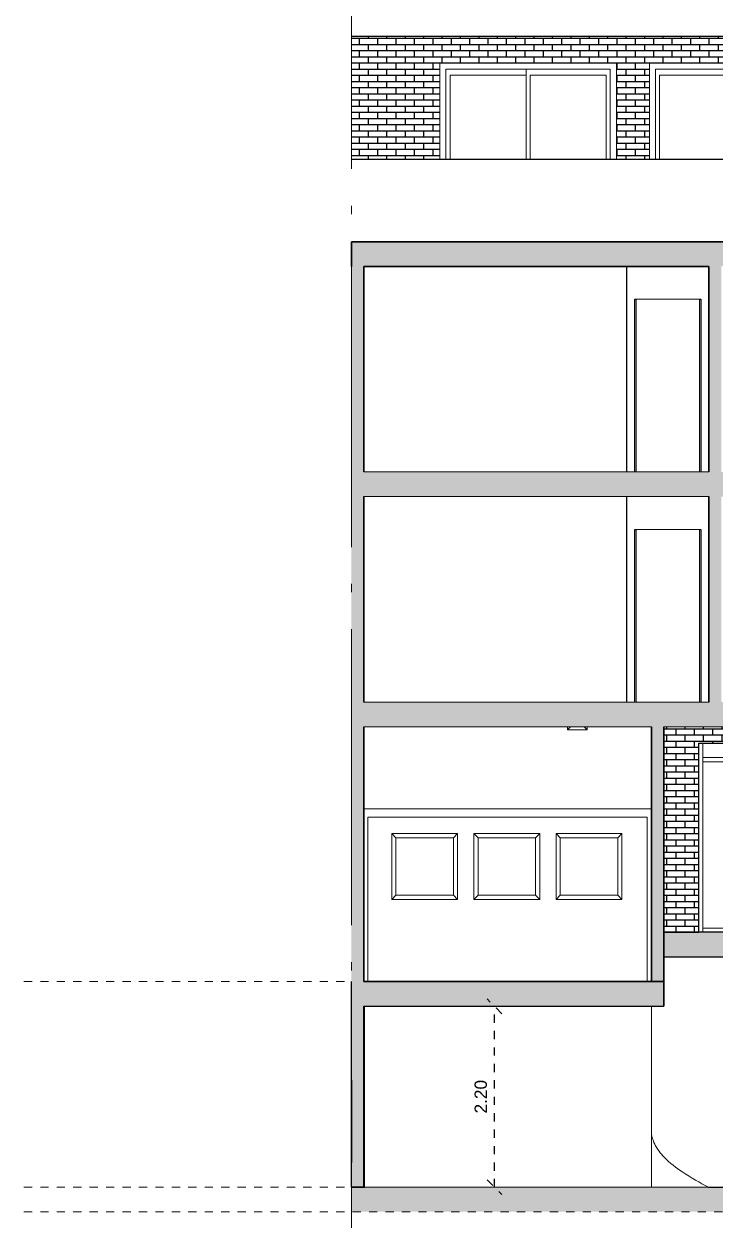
# Model space of a CAD drawing. Header units: metres. Extents: x 42 to 294, y -52 to 32.
# Drawn here: x 212.04 to 220.45, y -44.33 to -29.78 of the extents above; entities that cross this region are included whole.
import ezdxf

# ---------------------------------------------------------------- set-up
doc = ezdxf.new("R2010")
doc.units = ezdxf.units.M
doc.header["$LTSCALE"] = 0.15
doc.linetypes.add('ACAD_ISO04W100', pattern=[30, 24, -3, 0, -3])
doc.linetypes.add('Trazo punto', pattern=[0.015875, 0.00635, -0.004763, 0, -0.004763])
doc.layers.get('0').update_dxf_attribs({"lineweight": 20})
for name, color, linetype, lineweight in [('A-DOORSYM', 1, 'Continuous', 9), ('A-FLORLEM', 6, 'Continuous', 9), ('A-FLOROTM', 6, 'Continuous', 13), ('A-FLORSTM', 2, 'Continuous', 9), ('A-ROOFOTM', 4, 'Continuous', 9), ('A-WALL', 2, 'Continuous', 30), ('A-WALLCWM', 6, 'Continuous', 9), ('P-SANRFIM', 6, 'Continuous', 9), ('S-GRIDIDM', 1, 'Continuous', 20)]:
    doc.layers.add(name, color=color, linetype=linetype, lineweight=lineweight)
doc.layers.add('MUROS', color=11, linetype='Continuous')
doc.styles.get("Standard").update_dxf_attribs({"font": 'arial.ttf', "height": 0.15})
doc.dimstyles.new('Copy of Annotative', dxfattribs={"dimtxt": 0.15, "dimasz": 0.18, "dimexe": 0.18, "dimexo": 0.0625, "dimgap": 0.09, "dimtad": 1, "dimzin": 0, "dimdsep": 46, "dimtxsty": 'Standard', "dimblk": 'OBLIQUE', "dimcen": 0.09, "dimse1": 1, "dimse2": 1, "dimadec": 0, "dimazin": 0, "dimtfac": 1, "dimtofl": 0, "dimtmove": 0, "dimatfit": 3, "dimfxl": 1, "dimtolj": 1, "dimtzin": 0, "dimarcsym": 0})
pattern_1 = [(180, (228.321105, -32.42884), (-9e-18, -0.075), []), (270, (228.3211, -32.42884), (0.112, -0.075), [0.075, -0.075])]

# ---------------------------------------------------------------- blocks, each defined once
blk = doc.blocks.new('Puerta de 1 hoja - 80 x 210 cm-52-Corte AA')
at = {"layer": 'A-DOORSYM'}
for p, q in [((6.509, 5.5), (6.524, 5.5)), ((6.509, 3.4), (6.509, 5.5)), ((6.524, 5.5), (7.294, 5.5)), ((6.524, 3.4), (6.524, 5.5)), ((7.294, 3.4), (7.294, 5.5)), ((7.294, 5.5), (7.309, 5.5)), ((7.309, 5.5), (7.309, 3.4))]:
    blk.add_line(p, q, dxfattribs=at)
blk = doc.blocks.new('Deslizante-2 Paneles - 2000 x 2100mm-73-Corte AA')
at = {"layer": 'A-DOORSYM'}
for p, q in [((6.284, 11.175), (4.134, 11.175)), ((4.134, 11.175), (4.134, 10)), ((4.209, 10), (4.209, 11.1)), ((4.209, 11.1), (6.209, 11.1)), ((5.183, 11.1), (5.183, 10)), ((6.209, 11.1), (6.209, 10)), ((6.284, 10), (6.284, 11.175)), ((4.259, 10), (4.259, 11.025)), ((4.259, 11.025), (5.183, 11.025)), ((5.233, 11.025), (6.159, 11.025)), ((5.233, 10), (5.233, 11.025)), ((6.159, 11.025), (6.159, 10))]:
    blk.add_line(p, q, dxfattribs=at)
blk = doc.blocks.new('Deslizante-2 Paneles - 2000 x 2100mm-74-Corte AA')
at = {"layer": 'A-DOORSYM'}
for p, q in [((8.834, 11.175), (6.684, 11.175)), ((6.684, 11.175), (6.684, 10)), ((6.759, 10), (6.759, 11.1)), ((6.759, 11.1), (8.759, 11.1)), ((7.784, 10), (7.784, 11.1)), ((8.759, 11.1), (8.759, 10)), ((8.834, 10), (8.834, 11.175)), ((6.809, 10), (6.809, 11.025)), ((6.809, 11.025), (7.734, 11.025)), ((7.734, 11.025), (7.734, 10)), ((7.784, 11.025), (8.709, 11.025)), ((8.709, 11.025), (8.709, 10))]:
    blk.add_line(p, q, dxfattribs=at)
blk = doc.blocks.new('Montante rectangular - Montante rectangular - 5x10 cm Aluminio-158-Corte AA')
at = {"layer": 'A-WALLCWM'}
blk.add_line((7.334, 2.7), (7.334, 2.9), dxfattribs=at)
blk = doc.blocks.new('Montante rectangular - Montante rectangular - 5x10 cm Aluminio-159-Corte AA')
at = {"layer": 'A-WALLCWM'}
blk.add_line((7.334, 0.6), (7.334, 2.7), dxfattribs=at)
blk = doc.blocks.new('Montante rectangular - Montante rectangular - 5x10 cm Aluminio-162-Corte AA')
at = {"layer": 'A-WALLCWM'}
for p, q in [((7.334, 2.675), (7.334, 2.725)), ((7.334, 2.725), (7.759, 2.725)), ((7.334, 2.675), (7.759, 2.675)), ((7.759, 2.725), (7.759, 2.675))]:
    blk.add_line(p, q, dxfattribs=at)
blk = doc.blocks.new('Montante rectangular - Montante rectangular - 5x10 cm Aluminio-167-Corte AA')
at = {"layer": 'A-WALLCWM'}
for p, q in [((12.709, 0.6), (12.709, 0.65)), ((13.134, 0.65), (12.709, 0.65)), ((13.134, 0.65), (13.134, 0.6))]:
    blk.add_line(p, q, dxfattribs=at)
blk = doc.blocks.new('Sink - Bathroom _2_ - Sink - Bathroom _2_-35-Corte AA')
at = {"layer": 'P-SANRFIM'}
for p, q in [((5.689, 3.064), (5.726, 3.1)), ((5.689, 3.064), (5.689, 3.1)), ((5.928, 3.064), (5.689, 3.064)), ((5.891, 3.1), (5.928, 3.064)), ((5.928, 3.064), (5.928, 3.1))]:
    blk.add_line(p, q, dxfattribs=at)
blk = doc.blocks.new('_Oblique')
at = {"color": 0, "linetype": 'ByBlock', "lineweight": -2}
blk.add_line((-0.5, -0.5), (0.5, 0.5), dxfattribs=at)
blk = doc.blocks.new('*D2585')
at = {"color": 0, "linetype": 'Trazo punto', "lineweight": -2, "ltscale": 0.1, "transparency": 16777216}
blk.add_line((217.762, -43.929), (217.762, -41.729), dxfattribs=at)
at = {"layer": 'Defpoints', "color": 0, "linetype": 'Trazo punto', "ltscale": 0.1, "transparency": 16777216}
for p in [(217.762, -41.729), (217.762, -41.729), (217.762, -43.929)]:
    blk.add_point(p, dxfattribs=at)
at = {"color": 0, "linetype": 'Trazo punto', "lineweight": -2, "ltscale": 0.1, "transparency": 16777216, "xscale": 0.18, "yscale": 0.18, "zscale": 0.18}
for p, rotation in [((217.762, -41.729), 90), ((217.762, -43.929), 270)]:
    blk.add_blockref('_Oblique', p, dxfattribs=dict(at, rotation=rotation))
at = {"color": 0, "linetype": 'Trazo punto', "ltscale": 0.1, "transparency": 16777216, "insert": (217.595, -42.829), "char_height": 0.15, "attachment_point": 5, "rotation": 90}
blk.add_mtext('\\A1;2.20', dxfattribs=at)

msp = doc.modelspace()

# ---------------------------------------------------------------- hatches: boundary and pattern name
at = {"layer": 'A-WALL'}
h = msp.add_hatch(dxfattribs=at)
h.set_pattern_fill('FP1_18', color=256, style=0, pattern_type=2)
h.set_pattern_definition(pattern_1)
h.paths.add_polyline_path([(216.121, -29.929), (216.021, -29.929), (216.021, -31.429), (216.121, -31.429), (216.171, -31.429), (216.171, -29.929)], flags=0)
h = msp.add_hatch(dxfattribs=at)
h.set_pattern_fill('FP1_18', color=256, style=0, pattern_type=2)
h.set_pattern_definition(pattern_1)
h.paths.add_polyline_path([(219.646, -31.429), (219.646, -30.254), (221.796, -30.254), (221.796, -31.429), (225.183, -31.429), (225.183, -30.254), (227.333, -30.254), (227.333, -31.429), (228.246, -31.429), (228.246, -29.929), (216.171, -29.929), (216.171, -31.429), (217.096, -31.429), (217.096, -30.254), (219.246, -30.254), (219.246, -31.429)], flags=0)
h = msp.add_hatch(dxfattribs=at)
h.set_pattern_fill('FP1_1', color=256, style=0, pattern_type=2)
h.set_pattern_definition([(0, (219.746105, -40.82884), (0, 0.075), []), (90, (219.7461, -40.82884), (-0.112, 0.075), [0.075, -0.075])])
h.paths.add_polyline_path([(226.796, -40.829), (226.796, -38.329), (219.821, -38.329), (219.821, -40.829), (220.246, -40.829), (220.246, -38.529), (226.146, -38.529), (226.146, -40.829)], flags=0)
at = {"layer": 'MUROS'}
h = msp.add_hatch(color=256, dxfattribs=at)
h.paths.add_polyline_path([(216.171, -32.729), (216.021, -32.729), (216.021, -35.229), (216.171, -35.229)])
h.paths.add_polyline_path([(220.521, -32.729), (220.371, -32.729), (220.371, -35.229), (220.521, -35.229)])
h.paths.add_polyline_path([(224.671, -32.729), (224.521, -32.729), (224.521, -35.229), (224.671, -35.229)])
h.paths.add_polyline_path([(229.321, -32.729), (229.021, -32.729), (229.021, -35.229), (229.321, -35.229)])
h.paths.add_polyline_path([(229.321, -35.229), (229.021, -35.229), (229.021, -38.329), (229.321, -38.329)])
h.paths.add_polyline_path([(224.671, -35.229), (224.521, -35.229), (224.521, -38.029), (224.671, -38.029)])
h.paths.add_polyline_path([(229.021, -35.229), (224.671, -35.229), (224.671, -35.529), (229.021, -35.529)])
h.paths.add_polyline_path([(224.521, -35.229), (220.521, -35.229), (220.521, -35.529), (224.521, -35.529)])
h.paths.add_polyline_path([(220.371, -35.229), (216.171, -35.229), (216.171, -35.529), (220.371, -35.529)])
h.paths.add_polyline_path([(216.171, -35.229), (216.021, -35.229), (216.021, -38.029), (216.171, -38.029)])
h.paths.add_polyline_path([(229.021, -38.029), (224.383, -38.029), (216.171, -38.029), (216.171, -38.329), (229.021, -38.329)])
h.paths.add_polyline_path([(229.321, -32.429), (216.021, -32.429), (216.021, -32.729), (229.321, -32.729)])
for points in [[(220.521, -35.229), (220.371, -35.229), (220.371, -35.529), (220.521, -35.529)], [(220.521, -35.529), (220.371, -35.529), (220.371, -38.029), (220.521, -38.029)], [(229.313, -40.829), (219.821, -40.829), (219.821, -41.129), (229.003, -41.129), (229.003, -41.729), (229.927, -41.729), (229.927, -41.217), (229.313, -41.217)], [(219.821, -41.429), (216.021, -41.429), (216.021, -43.929), (216.171, -43.929), (216.171, -41.729), (219.821, -41.729)]]:
    msp.add_hatch(color=256, dxfattribs=at).paths.add_polyline_path(points)
h = msp.add_hatch(color=256, dxfattribs=at)
h.paths.add_polyline_path([(216.171, -38.029), (216.021, -38.029), (216.021, -41.429), (216.171, -41.429)])
h.paths.add_polyline_path([(219.821, -38.329), (219.671, -38.329), (219.671, -41.429), (219.821, -41.429)])
h.paths.add_polyline_path([(237.696, -38.329), (237.396, -38.329), (237.396, -41.429), (237.696, -41.429)])
h.paths.add_polyline_path([(243.232, -38.329), (242.808, -38.329), (242.808, -38.829), (243.232, -38.829)])
at = {"layer": 'MUROS', "linetype": 'Trazo punto', "ltscale": 0.1}
h = msp.add_hatch(color=256, dxfattribs=at)
h.paths.add_polyline_path([(229.927, -43.929), (216.021, -43.929), (216.021, -44.229), (229.927, -44.229)])
h.paths.add_polyline_path([(246.021, -43.929), (229.927, -43.929), (229.927, -44.229), (246.021, -44.229)])

# ---------------------------------------------------------------- linework, layer by layer
at = {"layer": 'A-DOORSYM'}
for p, q in [((216.171, -41.429), (216.171, -39.329)), ((216.171, -39.329), (219.671, -39.329)), ((216.221, -39.429), (219.621, -39.429)), ((216.221, -41.429), (216.221, -39.429)), ((219.621, -39.429), (219.621, -41.429)), ((219.671, -39.329), (219.671, -41.429)), ((216.512, -39.629), (217.312, -39.629)), ((216.512, -40.429), (216.512, -39.629)), ((216.562, -39.679), (216.512, -39.629)), ((216.562, -39.679), (217.262, -39.679)), ((216.562, -40.379), (216.562, -39.679)), ((217.262, -39.679), (217.312, -39.629)), ((217.262, -40.379), (217.262, -39.679)), ((217.312, -40.429), (217.312, -39.629)), ((217.512, -39.629), (218.312, -39.629)), ((217.512, -40.429), (217.512, -39.629)), ((217.562, -39.679), (217.512, -39.629)), ((217.562, -39.679), (218.262, -39.679)), ((217.562, -40.379), (217.562, -39.679)), ((218.262, -39.679), (218.312, -39.629)), ((218.262, -40.379), (218.262, -39.679)), ((218.312, -40.429), (218.312, -39.629)), ((218.512, -39.629), (219.312, -39.629)), ((218.512, -40.429), (218.512, -39.629)), ((218.562, -39.679), (218.512, -39.629)), ((218.562, -39.679), (219.262, -39.679)), ((218.562, -40.379), (218.562, -39.679)), ((219.262, -39.679), (219.312, -39.629)), ((219.262, -40.379), (219.262, -39.679)), ((219.312, -40.429), (219.312, -39.629)), ((216.562, -40.379), (216.512, -40.429)), ((216.512, -40.429), (217.312, -40.429)), ((216.562, -40.379), (217.262, -40.379)), ((217.262, -40.379), (217.312, -40.429)), ((217.562, -40.379), (217.512, -40.429)), ((217.512, -40.429), (218.312, -40.429)), ((217.562, -40.379), (218.262, -40.379)), ((218.262, -40.379), (218.312, -40.429)), ((218.562, -40.379), (218.512, -40.429)), ((218.512, -40.429), (219.312, -40.429)), ((218.562, -40.379), (219.262, -40.379)), ((219.262, -40.379), (219.312, -40.429))]:
    msp.add_line(p, q, dxfattribs=at)
at = {"layer": 'A-FLORLEM', "linetype": 'Trazo punto'}
for p, q in [((212.035, -41.429), (216.021, -41.429)), ((216.18, -41.729), (219.821, -41.729)), ((212.035, -43.929), (251.099, -43.929)), ((212.035, -44.229), (251.099, -44.229))]:
    msp.add_line(p, q, dxfattribs=at)
at = {"layer": 'A-FLOROTM'}
for p, q in [((220.371, -35.229), (216.171, -35.229)), ((216.171, -35.529), (220.371, -35.529)), ((220.371, -38.029), (216.171, -38.029)), ((216.171, -38.329), (219.671, -38.329)), ((219.821, -38.329), (229.021, -38.329)), ((229.171, -40.829), (219.821, -40.829)), ((219.821, -41.129), (229.003, -41.129))]:
    msp.add_line(p, q, dxfattribs=at)
at = {"layer": 'A-FLORSTM'}
for p, q in [((216.18, -41.729), (216.18, -43.929)), ((219.67, -41.729), (219.67, -43.929)), ((219.67, -43.929), (216.18, -43.929)), ((220.367, -43.929), (219.67, -43.929))]:
    msp.add_line(p, q, dxfattribs=at)
at = {"layer": 'A-FLORSTM', "start_tangent": (0.009571, -0.999954), "end_tangent": (0.892525, -0.450999)}
msp.add_spline([(219.67, -43.246), (219.711, -43.406), (219.828, -43.566), (220.052, -43.748), (220.367, -43.929)], degree=3, dxfattribs=at)
at = {"layer": 'A-ROOFOTM', "lineweight": 35}
for p, q in [((229.321, -32.429), (216.021, -32.429)), ((216.021, -32.429), (216.021, -32.729)), ((216.171, -32.729), (220.371, -32.729))]:
    msp.add_line(p, q, dxfattribs=at)
at = {"layer": 'A-WALL'}
for p, q in [((216.021, -29.929), (228.246, -29.929)), ((228.246, -31.429), (216.021, -31.429)), ((219.371, -35.229), (219.371, -32.729)), ((219.471, -35.229), (219.471, -33.129)), ((219.471, -33.129), (219.486, -33.129)), ((220.256, -33.129), (220.271, -33.129)), ((220.271, -33.129), (220.271, -35.229)), ((219.371, -38.029), (219.371, -35.529)), ((219.471, -38.029), (219.471, -35.929)), ((219.471, -35.929), (219.486, -35.929)), ((220.256, -35.929), (220.271, -35.929)), ((220.271, -35.929), (220.271, -38.029)), ((220.246, -40.829), (220.246, -38.529)), ((220.246, -38.529), (226.146, -38.529)), ((229.321, -40.829), (219.821, -40.829)), ((219.821, -41.129), (229.003, -41.129)), ((216.021, -43.929), (216.021, -41.429)), ((216.171, -41.429), (219.671, -41.429)), ((219.671, -41.429), (216.171, -41.429)), ((219.821, -41.429), (219.821, -41.729)), ((219.821, -41.729), (219.821, -41.429)), ((219.821, -41.729), (219.821, -41.429)), ((216.171, -43.929), (216.171, -41.729)), ((216.171, -41.729), (219.821, -41.729)), ((216.171, -43.929), (216.171, -41.729)), ((216.171, -41.729), (219.821, -41.729)), ((216.021, -43.929), (216.171, -43.929)), ((216.021, -43.929), (216.171, -43.929)), ((216.171, -43.929), (216.18, -43.929)), ((220.367, -43.929), (227.446, -43.929))]:
    msp.add_line(p, q, dxfattribs=at)
at = {"layer": 'A-WALL', "lineweight": 35}
for p, q in [((216.171, -35.229), (216.171, -32.729)), ((220.371, -32.729), (220.371, -35.229)), ((216.171, -38.029), (216.171, -35.529)), ((220.371, -35.529), (220.371, -38.029)), ((216.171, -41.429), (216.171, -38.329)), ((219.671, -38.329), (219.671, -41.429)), ((219.821, -41.429), (219.821, -38.329)), ((219.671, -41.429), (219.821, -41.429)), ((216.021, -42.629), (216.021, -43.629)), ((216.021, -43.929), (216.171, -43.929))]:
    msp.add_line(p, q, dxfattribs=at)
at = {"layer": 'MUROS'}
msp.add_line((219.821, -41.129), (219.821, -40.829), dxfattribs=at)
at = {"layer": 'S-GRIDIDM', "linetype": 'ACAD_ISO04W100'}
msp.add_line((216.021, -45.342), (216.021, -16.177), dxfattribs=at)

# ---------------------------------------------------------------- block references
at = {"layer": 'A-DOORSYM'}
for name, p in [('Deslizante-2 Paneles - 2000 x 2100mm-73-Corte AA', (212.962, -41.429)), ('Deslizante-2 Paneles - 2000 x 2100mm-74-Corte AA', (212.962, -41.429)), ('Puerta de 1 hoja - 80 x 210 cm-52-Corte AA', (212.962, -38.629)), ('Puerta de 1 hoja - 80 x 210 cm-52-Corte AA', (212.962, -41.429))]:
    msp.add_blockref(name, p, dxfattribs=at)
at = {"layer": 'A-WALLCWM'}
for name, p in [('Montante rectangular - Montante rectangular - 5x10 cm Aluminio-158-Corte AA', (212.962, -41.429)), ('Montante rectangular - Montante rectangular - 5x10 cm Aluminio-162-Corte AA', (212.962, -41.429)), ('Montante rectangular - Montante rectangular - 5x10 cm Aluminio-159-Corte AA', (212.962, -41.429)), ('Montante rectangular - Montante rectangular - 5x10 cm Aluminio-167-Corte AA', (207.587, -41.429))]:
    msp.add_blockref(name, p, dxfattribs=at)
at = {"layer": 'P-SANRFIM'}
msp.add_blockref('Sink - Bathroom _2_ - Sink - Bathroom _2_-35-Corte AA', (212.962, -41.429), dxfattribs=at)

# ---------------------------------------------------------------- dimensions: what is measured, and where the dimension line sits
at = {"linetype": 'Trazo punto', "ltscale": 0.1}
dim = msp.add_linear_dim(base=(217.762, -41.729), p1=(217.762, -43.929), p2=(217.762, -41.729), angle=90, dimstyle='Copy of Annotative', override={"dimscale": 0, "dimtix": 0, "dimtofl": 0, "dimtmove": 0, "dimatfit": 3}, dxfattribs=at)
dim.commit()
dim.dimension.update_dxf_attribs({"geometry": '*D2585', "text_midpoint": (217.595, -42.829)})

doc.saveas('drawing.dxf')
